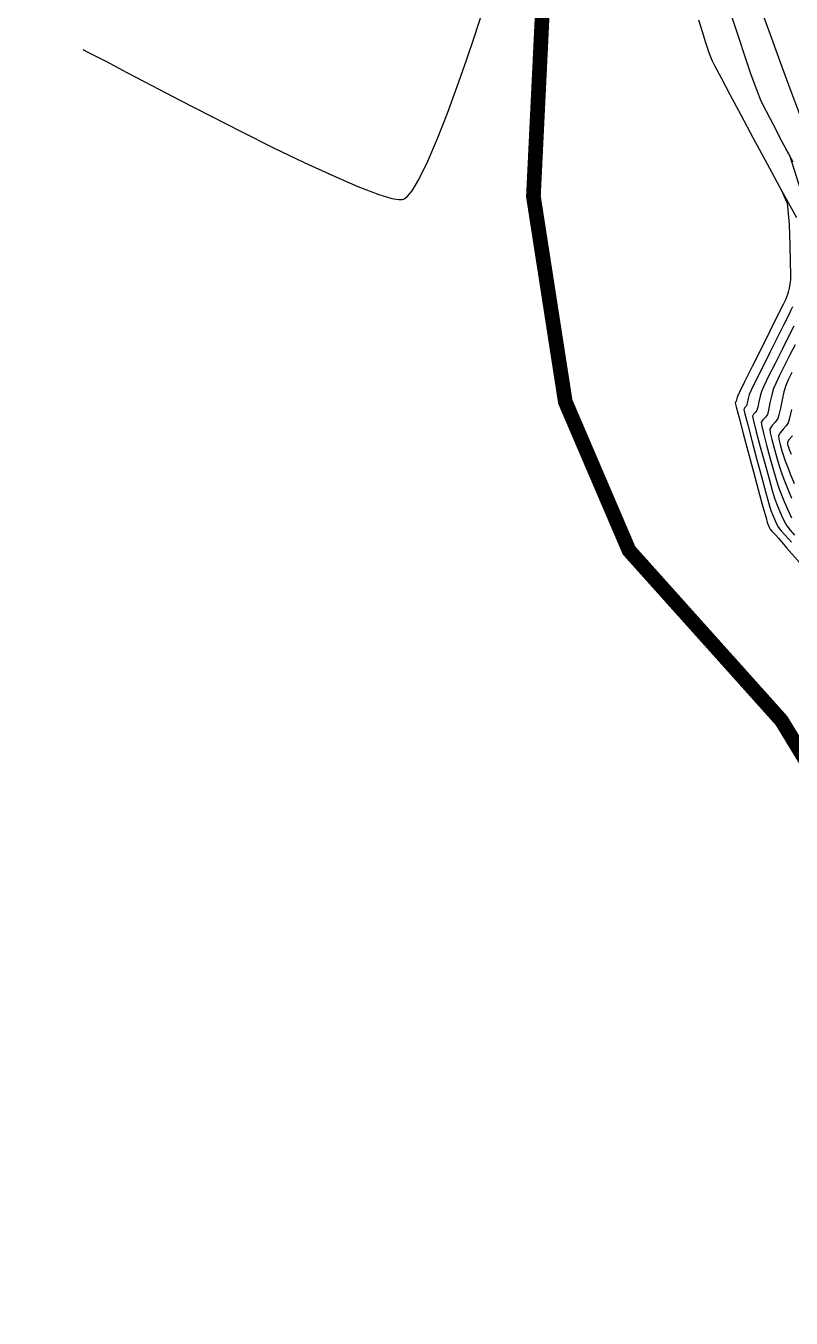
# Model space of a CAD drawing. Header units: metres. Extents: x 708868 to 711043, y 5411316 to 5413138.
# Drawn here: x 710275.7 to 710327.7, y 5412313.2 to 5412401.1 of the extents above; entities that cross this region are included whole.
import ezdxf

# ---------------------------------------------------------------- set-up
doc = ezdxf.new("R2010")
doc.units = ezdxf.units.M
doc.linetypes.add('DASHED', pattern=[0.75, 0.5, -0.25])
for name, color, linetype in [('C-ANNO-TABL', 1, 'Continuous'), ('Rionegro 2010_Contours', 7, 'Continuous'), ('Rionegro 2014_Contours', 7, 'Continuous'), ('Rionegro 2018_Contours', 7, 'Continuous')]:
    doc.layers.add(name, color=color, linetype=linetype)

msp = doc.modelspace()

# ---------------------------------------------------------------- linework, layer by layer
at = {"layer": 'C-ANNO-TABL', "color": 4, "linetype": 'DASHED', "true_color": 0x3dffff, "const_width": 1, "flags": 128}
msp.add_lwpolyline([(711042.543, 5413065.077), (710960.959, 5413110.395), (710928.513, 5413129.625), (710904.958, 5413136.482), (710878.336, 5413137.92), (710860.981, 5413136.789), (710843.249, 5413130.002), (710825.895, 5413114.543), (710808.917, 5413089.658), (710785.526, 5413050.068), (710767.477, 5413018.497), (710750.578, 5412962.402), (710732.947, 5412902.164), (710722.628, 5412876.686), (710711.096, 5412854.241), (710709.275, 5412838.469), (710712.254, 5412799.164), (710711.402, 5412767.16), (710706.844, 5412750.077), (710696.967, 5412735.651), (710677.974, 5412728.438), (710654.043, 5412726.539), (710627.073, 5412724.641), (710606.56, 5412720.465), (710589.801, 5412712.38), (710580.579, 5412698.728), (710577.45, 5412692.07), (710576.617, 5412681.451), (710581.703, 5412658.886), (710586.523, 5412640.581), (710590.138, 5412620.108), (710586.764, 5412609.511), (710569.894, 5412600.358), (710548.445, 5412592.651), (710519.158, 5412593.645), (710507.899, 5412592.671), (710498.04, 5412592.908), (710476.647, 5412590.526), (710453.439, 5412584.652), (710430.062, 5412578.871), (710407.167, 5412571.646), (710393.361, 5412565.35), (710390.566, 5412558.779), (710388.557, 5412550.53), (710383.696, 5412533.008), (710380.563, 5412521.688), (710371.646, 5412514.462), (710365.862, 5412509.886), (710362.006, 5412504.587), (710331.377, 5412455.849), (710322.46, 5412437.304), (710314.748, 5412419.962), (710310.913, 5412404.45), (710310.19, 5412389.517), (710312.359, 5412375.548), (710316.697, 5412365.432), (710327.06, 5412353.871), (710331.95, 5412345.85), (710336.144, 5412343.076), (710341.696, 5412343.548), (710347.662, 5412345.732), (710357.763, 5412346.027), (710373.475, 5412344.551), (710380.943, 5412341.931), (710387.559, 5412337.031), (710390.335, 5412331.128), (710393.229, 5412321.911), (710394.372, 5412314.079), (710391.947, 5412287.733), (710391.947, 5412242.005), (710398.772, 5412181.359), (710397.167, 5412154.922), (710391.094, 5412141.084), (710382.348, 5412135.257), (710365.927, 5412125.119), (710349.52, 5412122.865), (710314.938, 5412100.532), (710310.163, 5412097.449), (710304.075, 5412096.969), (710288.946, 5412103.637), (710260.398, 5412118.748), (710227.162, 5412131.796), (710192.198, 5412139.844), (710067.128, 5412167.234), (710056.514, 5412173.822), (710010.254, 5412214.541), (709997.898, 5412231.696), (709990.986, 5412235.843), (709981.946, 5412236.812), (709941.868, 5412226.346), (709906.208, 5412219.679), (709872.554, 5412206.968), (709858.983, 5412200.97), (709841.485, 5412178.774), (709831.695, 5412162.57), (709826.818, 5412138.119), (709826.096, 5412113.866), (709847.992, 5412057.968), (709847.992, 5412027.524), (709841.153, 5411995.836), (709821.685, 5411967.669), (709785.127, 5411896.003), (709764.498, 5411870.427), (709729.916, 5411841.626), (709687.876, 5411828.101), (709653.609, 5411828.388), (709636.799, 5411836.292), (709611.994, 5411871.534), (709572.151, 5411935.234), (709533.465, 5411953.882), (709461.2, 5411963.077), (709400.577, 5411961.741), (709328.296, 5411946.172), (709283.904, 5411933.17), (709246.821, 5411886.153), (709230.211, 5411871.995), (709186.772, 5411865.786), (709143.573, 5411868.974), (709131.371, 5411871.677), (709115.438, 5411870.35), (709084.203, 5411857.653), (709062.638, 5411854.332), (708913.408, 5411851.538)], dxfattribs=at)
at = {"layer": 'Rionegro 2010_Contours'}
for points in [[(710279.557, 5412399.498, 248), (710279.631, 5412399.463, 248), (710279.839, 5412399.358, 248), (710280.294, 5412399.124, 248), (710281.141, 5412398.682, 248), (710282.532, 5412397.95, 248), (710284.225, 5412397.062, 248), (710286.144, 5412396.062, 248), (710288.215, 5412394.993, 248), (710290.364, 5412393.902, 248), (710292.517, 5412392.831, 248), (710294.599, 5412391.826, 248), (710296.536, 5412390.93, 248), (710298.254, 5412390.188, 248), (710299.677, 5412389.644, 248), (710300.555, 5412389.382, 248), (710301.036, 5412389.3, 248), (710301.263, 5412389.306, 248), (710301.347, 5412389.329, 248), (710301.434, 5412389.373, 248), (710301.622, 5412389.527, 248), (710301.932, 5412389.906, 248), (710302.389, 5412390.658, 248), (710303.013, 5412391.924, 248), (710303.673, 5412393.464, 248), (710304.346, 5412395.182, 248), (710305.008, 5412396.984, 248), (710305.635, 5412398.775, 248), (710306.203, 5412400.458, 248), (710306.687, 5412401.938, 248)], [(710328.1, 5412388.056, 247), (710327.095, 5412389.901, 247), (710326.108, 5412391.72, 247), (710325.17, 5412393.454, 247), (710324.314, 5412395.043, 247), (710323.571, 5412396.428, 247), (710322.974, 5412397.55, 247), (710322.553, 5412398.35, 247), (710322.342, 5412398.768, 247), (710322.141, 5412399.284, 247), (710321.923, 5412399.958, 247), (710321.69, 5412400.721, 247), (710321.44, 5412401.501, 247)], [(710327.862, 5412391.838, 246), (710327.136, 5412393.194, 246), (710326.512, 5412394.377, 246), (710326.02, 5412395.332, 246), (710325.691, 5412396.004, 246), (710325.377, 5412396.77, 246), (710325.008, 5412397.793, 246), (710324.598, 5412399.002, 246), (710324.159, 5412400.326, 246), (710323.701, 5412401.694, 246)]]:
    msp.add_polyline3d(points, dxfattribs=at)
at = {"layer": 'Rionegro 2014_Contours'}
for points in [[(710296.226, 5412391.073, 248), (710296.536, 5412390.93, 248), (710298.254, 5412390.188, 248), (710299.677, 5412389.644, 248), (710300.555, 5412389.382, 248), (710301.036, 5412389.3, 248), (710301.263, 5412389.306, 248), (710301.347, 5412389.329, 248), (710301.434, 5412389.373, 248), (710301.622, 5412389.527, 248), (710301.932, 5412389.906, 248), (710302.389, 5412390.658, 248), (710303.013, 5412391.924, 248), (710303.673, 5412393.464, 248), (710304.346, 5412395.182, 248), (710305.008, 5412396.984, 248), (710305.635, 5412398.775, 248), (710306.203, 5412400.458, 248), (710306.687, 5412401.938, 248)], [(710327.728, 5412396.644, 245), (710327.097, 5412398.372, 245), (710326.414, 5412400.251, 245), (710325.707, 5412402.191, 245)], [(710328.1, 5412388.056, 247), (710327.095, 5412389.901, 247), (710326.108, 5412391.72, 247), (710325.17, 5412393.454, 247), (710324.314, 5412395.043, 247), (710323.571, 5412396.428, 247), (710322.974, 5412397.55, 247), (710322.553, 5412398.35, 247), (710322.342, 5412398.768, 247), (710322.141, 5412399.284, 247), (710321.923, 5412399.958, 247), (710321.69, 5412400.721, 247), (710321.44, 5412401.501, 247)], [(710327.862, 5412391.838, 246), (710327.136, 5412393.194, 246), (710326.512, 5412394.377, 246), (710326.02, 5412395.332, 246), (710325.691, 5412396.004, 246), (710325.377, 5412396.77, 246), (710325.008, 5412397.793, 246), (710324.598, 5412399.002, 246), (710324.159, 5412400.326, 246), (710323.701, 5412401.694, 246)]]:
    msp.add_polyline3d(points, dxfattribs=at)
at = {"layer": 'Rionegro 2018_Contours'}
for points in [[(710296.226, 5412391.073, 248), (710296.536, 5412390.93, 248), (710298.254, 5412390.188, 248), (710299.677, 5412389.644, 248), (710300.555, 5412389.382, 248), (710301.036, 5412389.3, 248), (710301.263, 5412389.306, 248), (710301.347, 5412389.329, 248), (710301.434, 5412389.373, 248), (710301.622, 5412389.527, 248), (710301.932, 5412389.906, 248), (710302.389, 5412390.658, 248), (710303.013, 5412391.924, 248), (710303.673, 5412393.464, 248), (710304.346, 5412395.182, 248), (710305.008, 5412396.984, 248), (710305.635, 5412398.775, 248), (710306.203, 5412400.458, 248), (710306.687, 5412401.938, 248)], [(710328.728, 5412393.99, 245), (710328.281, 5412395.154, 245), (710327.728, 5412396.644, 245), (710327.097, 5412398.372, 245), (710326.414, 5412400.251, 245), (710325.707, 5412402.191, 245)], [(710327.451, 5412389.079, 247), (710327.095, 5412389.901, 247), (710326.108, 5412391.72, 247), (710325.17, 5412393.454, 247), (710324.314, 5412395.043, 247), (710323.571, 5412396.428, 247), (710322.974, 5412397.55, 247), (710322.553, 5412398.35, 247), (710322.342, 5412398.768, 247), (710322.141, 5412399.284, 247), (710321.923, 5412399.958, 247), (710321.69, 5412400.721, 247), (710321.44, 5412401.501, 247)], [(710327.6, 5412392.327, 246), (710327.136, 5412393.194, 246), (710326.512, 5412394.377, 246), (710326.02, 5412395.332, 246), (710325.691, 5412396.004, 246), (710325.377, 5412396.77, 246), (710325.008, 5412397.793, 246), (710324.598, 5412399.002, 246), (710324.159, 5412400.326, 246), (710323.701, 5412401.694, 246)], [(710327.6, 5412392.327, 246), (710328.356, 5412389.964, 246)], [(710327.451, 5412389.079, 247), (710327.584, 5412387.611, 247), (710327.622, 5412386.212, 247), (710327.652, 5412385.034, 247), (710327.67, 5412384.201, 247), (710327.672, 5412383.837, 247), (710327.637, 5412383.582, 247), (710327.579, 5412383.276, 247), (710327.52, 5412383.002, 247), (710327.48, 5412382.842, 247), (710327.408, 5412382.66, 247), (710327.326, 5412382.482, 247), (710327.174, 5412382.173, 247), (710326.798, 5412381.416, 247), (710326.274, 5412380.36, 247), (710325.676, 5412379.157, 247), (710325.079, 5412377.954, 247), (710324.558, 5412376.903, 247), (710324.187, 5412376.153, 247), (710324.041, 5412375.853, 247), (710323.999, 5412375.687, 247), (710323.972, 5412375.564, 247), (710323.936, 5412375.519, 247), (710323.903, 5412375.473, 247), (710323.977, 5412375.195, 247), (710324.175, 5412374.456, 247), (710324.462, 5412373.386, 247), (710324.804, 5412372.116, 247), (710325.165, 5412370.776, 247), (710325.51, 5412369.497, 247), (710325.804, 5412368.41, 247), (710326.012, 5412367.646, 247), (710326.099, 5412367.336, 247), (710326.153, 5412367.192, 247), (710326.222, 5412367.03, 247), (710326.293, 5412366.895, 247), (710326.391, 5412366.773, 247), (710326.518, 5412366.637, 247), (710326.63, 5412366.518, 247), (710326.854, 5412366.264, 247), (710327.432, 5412365.604, 247), (710328.294, 5412364.619, 247)], [(710327.812, 5412382.008, 246), (710327.708, 5412381.782, 246), (710327.554, 5412381.47, 246), (710327.224, 5412380.806, 246), (710326.776, 5412379.909, 246), (710326.271, 5412378.897, 246), (710325.768, 5412377.887, 246), (710325.327, 5412376.998, 246), (710325.007, 5412376.348, 246), (710324.869, 5412376.056, 246), (710324.796, 5412375.779, 246), (710324.729, 5412375.462, 246), (710324.682, 5412375.274, 246), (710324.582, 5412375.15, 246), (710324.496, 5412375.027, 246), (710324.568, 5412374.725, 246), (710324.764, 5412373.971, 246), (710325.047, 5412372.909, 246), (710325.375, 5412371.689, 246), (710325.71, 5412370.457, 246), (710326.01, 5412369.36, 246), (710326.236, 5412368.547, 246), (710326.348, 5412368.164, 246), (710326.45, 5412367.888, 246), (710326.578, 5412367.57, 246), (710326.72, 5412367.259, 246), (710326.86, 5412367.004, 246), (710327.042, 5412366.767, 246), (710327.284, 5412366.501, 246), (710327.536, 5412366.238, 246), (710327.748, 5412366.01, 246)], [(710327.901, 5412380.699, 245), (710327.55, 5412379.997, 245), (710327.103, 5412379.108, 245), (710326.627, 5412378.16, 245), (710326.189, 5412377.283, 245), (710325.857, 5412376.606, 245), (710325.698, 5412376.259, 245), (710325.608, 5412375.938, 245), (710325.522, 5412375.543, 245), (710325.447, 5412375.187, 245), (710325.393, 5412374.983, 245), (710325.294, 5412374.852, 245), (710325.166, 5412374.711, 245), (710325.09, 5412374.58, 245), (710325.157, 5412374.26, 245), (710325.347, 5412373.511, 245), (710325.616, 5412372.493, 245), (710325.921, 5412371.37, 245), (710326.215, 5412370.304, 245), (710326.456, 5412369.457, 245), (710326.598, 5412368.992, 245), (710326.726, 5412368.642, 245), (710326.884, 5412368.239, 245), (710327.061, 5412367.822, 245), (710327.246, 5412367.433, 245), (710327.427, 5412367.112, 245), (710327.652, 5412366.811, 245), (710327.95, 5412366.473, 245)], [(710327.995, 5412379.426, 244), (710327.643, 5412378.734, 244), (710327.275, 5412378.009, 244), (710326.936, 5412377.334, 244), (710326.672, 5412376.79, 244), (710326.527, 5412376.461, 244), (710326.402, 5412376.017, 244), (710326.282, 5412375.469, 244), (710326.179, 5412374.975, 244), (710326.103, 5412374.693, 244), (710325.967, 5412374.511, 244), (710325.789, 5412374.315, 244), (710325.683, 5412374.134, 244), (710325.724, 5412373.881, 244), (710325.856, 5412373.331, 244), (710326.049, 5412372.591, 244), (710326.274, 5412371.765, 244), (710326.501, 5412370.957, 244), (710326.702, 5412370.274, 244), (710326.847, 5412369.82, 244), (710327.024, 5412369.336, 244), (710327.243, 5412368.778, 244), (710327.488, 5412368.202, 244), (710327.743, 5412367.664, 244)], [(710327.759, 5412377.536, 243), (710327.515, 5412377.037, 243), (710327.355, 5412376.664, 243), (710327.228, 5412376.227, 243), (710327.102, 5412375.679, 243), (710326.987, 5412375.123, 243), (710326.888, 5412374.663, 243), (710326.813, 5412374.403, 243), (710326.639, 5412374.17, 243), (710326.412, 5412373.92, 243), (710326.276, 5412373.688, 243), (710326.304, 5412373.444, 243), (710326.409, 5412372.981, 243), (710326.567, 5412372.385, 243), (710326.751, 5412371.74, 243), (710326.936, 5412371.132, 243), (710327.097, 5412370.648, 243), (710327.266, 5412370.184, 243), (710327.485, 5412369.615, 243), (710327.739, 5412368.993, 243)], [(710327.747, 5412375.024, 242), (710327.618, 5412374.441, 242), (710327.524, 5412374.112, 242), (710327.378, 5412373.904, 242), (710327.17, 5412373.677, 242), (710326.976, 5412373.449, 242), (710326.87, 5412373.242, 242), (710326.885, 5412373.004, 242), (710326.969, 5412372.641, 242), (710327.094, 5412372.221, 242), (710327.23, 5412371.81, 242), (710327.346, 5412371.475, 242), (710327.463, 5412371.159, 242), (710327.66, 5412370.645, 242), (710327.917, 5412370.001, 242)], [(710327.804, 5412373.24, 241), (710327.573, 5412372.964, 241), (710327.463, 5412372.795, 241), (710327.477, 5412372.643, 241), (710327.536, 5412372.461, 241), (710327.596, 5412372.303, 241), (710327.724, 5412371.997, 241)]]:
    msp.add_polyline3d(points, dxfattribs=at)

doc.saveas('drawing.dxf')
